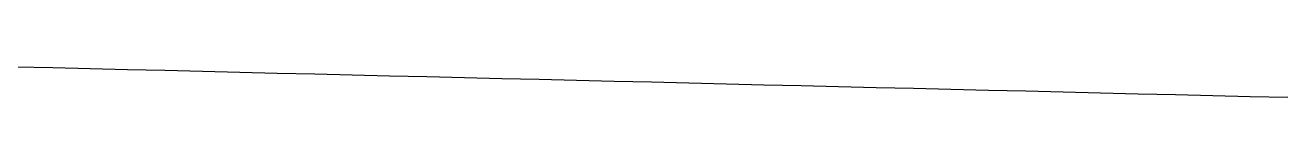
# Model space of a CAD drawing. Extents: x -4 to 1000, y -11 to 13.
# Drawn here: x 662.6 to 999.8, y -10.6 to -2.4 of the extents above; entities that cross this region are included whole.
import ezdxf

# ---------------------------------------------------------------- set-up
doc = ezdxf.new("R2010")
doc.units = 0
doc.header["$MEASUREMENT"] = 0
doc.layers.add('SLICE', color=7, linetype='CONTINUOUS')

msp = doc.modelspace()

# ---------------------------------------------------------------- linework, layer by layer
at = {"layer": 'SLICE'}
for p, q in [((659.89218, -2.42336), (669.8893, -2.66372)), ((669.8893, -2.66372), (679.88641, -2.90409)), ((679.88641, -2.90409), (689.88352, -3.14446)), ((689.88352, -3.14446), (699.88063, -3.38484)), ((699.88063, -3.38484), (709.87774, -3.62523)), ((709.87774, -3.62523), (719.87485, -3.86562)), ((719.87485, -3.86562), (729.87196, -4.10601)), ((729.87196, -4.10601), (739.86907, -4.34641)), ((739.86907, -4.34641), (749.86618, -4.58681)), ((749.86618, -4.58681), (759.86329, -4.82721)), ((759.86329, -4.82721), (769.8604, -5.06762)), ((769.8604, -5.06762), (779.85751, -5.30803)), ((779.85751, -5.30803), (789.85462, -5.54844)), ((789.85462, -5.54844), (799.85173, -5.78885)), ((799.85173, -5.78885), (809.84884, -6.02927)), ((809.84884, -6.02927), (819.84595, -6.26969)), ((819.84595, -6.26969), (829.84306, -6.5101)), ((829.84306, -6.5101), (839.84017, -6.75053)), ((839.84017, -6.75053), (849.83728, -6.99095)), ((849.83728, -6.99095), (859.83439, -7.23137)), ((859.83439, -7.23137), (869.8315, -7.4718)), ((869.8315, -7.4718), (879.82861, -7.71223)), ((879.82861, -7.71223), (889.82572, -7.95265)), ((889.82572, -7.95265), (899.82283, -8.19308)), ((899.82283, -8.19308), (909.81994, -8.43351)), ((909.81994, -8.43351), (919.81705, -8.67395)), ((919.81705, -8.67395), (929.81416, -8.91438)), ((929.81416, -8.91438), (939.81127, -9.15482)), ((939.81127, -9.15482), (949.80838, -9.39525)), ((949.80838, -9.39525), (959.80549, -9.63569)), ((959.80549, -9.63569), (969.8026, -9.87613)), ((969.8026, -9.87613), (979.79971, -10.11657)), ((979.79971, -10.11657), (989.79682, -10.35701)), ((989.79682, -10.35701), (999.79393, -10.59745))]:
    msp.add_line(p, q, dxfattribs=at)

doc.saveas('drawing.dxf')
